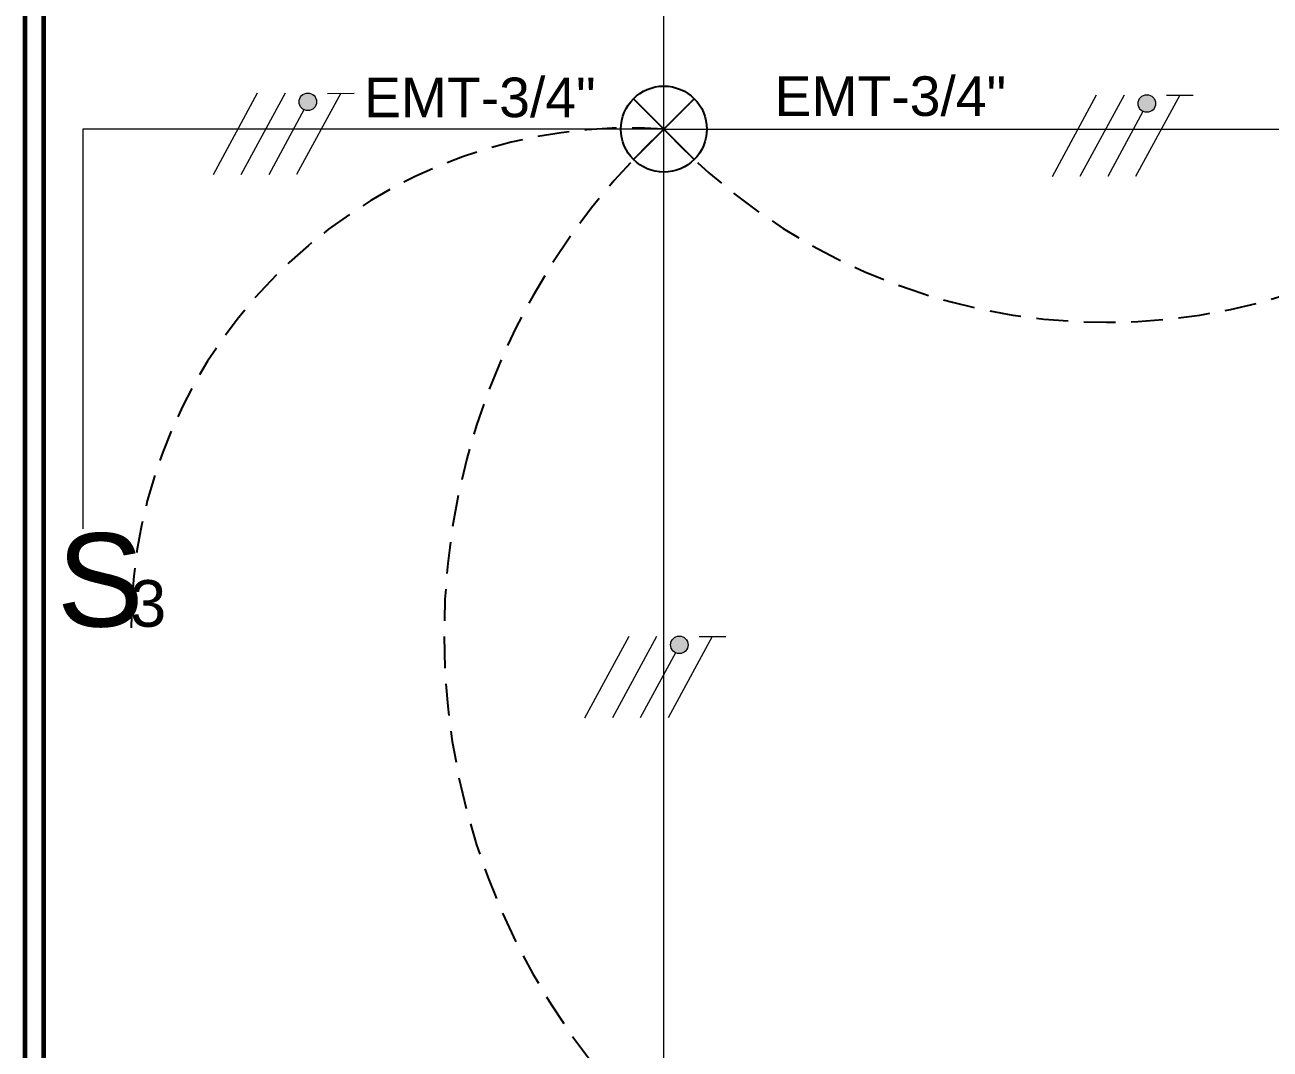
# Model space of a CAD drawing. Header units: metres. Extents: x 29 to 562, y -33 to 369.
# Drawn here: x 79.7 to 89.55, y 189.19 to 197.29 of the extents above; entities that cross this region are included whole.
import ezdxf

# ---------------------------------------------------------------- set-up
doc = ezdxf.new("R2010")
doc.units = ezdxf.units.M
doc.header["$LTSCALE"] = 2
doc.linetypes.add('HIDDEN2', pattern=[0.1875, 0.125, -0.0625])
for name, color, linetype, lineweight in [('A-WALL', 7, 'Continuous', 60), ('Alambrado', 7, 'Continuous', 9), ('Interruptores', 3, 'Continuous', 9), ('S-WALL', 7, 'Continuous', 60), ('TEXTO_ILUMINACION', 7, 'Continuous', 9), ('Tuberia', 1, 'Continuous', 9)]:
    doc.layers.add(name, color=color, linetype=linetype, lineweight=lineweight)
doc.layers.add('E-CABL', color=201, linetype='HIDDEN2')
doc.styles.add('ROMANS', font='arial.ttf')
doc.styles.get("Standard").update_dxf_attribs({"font": 'arial.ttf'})

# ---------------------------------------------------------------- blocks, each defined once
blk = doc.blocks.new('RETIE-LAMPARAS')
for p, q in [((0, 20), (-14.14, 34.14)), ((-14.14, 34.14), (14.14, 5.86)), ((14.14, 34.14), (-14.14, 5.86)), ((0, 20), (14.14, 34.14))]:
    blk.add_line(p, q)
blk.add_circle((0, 20), 20)
blk = doc.blocks.new('Proteccion')
at = {"layer": 'Alambrado', "linetype": 'ByBlock'}
h = blk.add_hatch(color=256, dxfattribs=at)
h.dxf.hatch_style = 1
edge = h.paths.add_edge_path()
edge.add_arc((541.127, 92.917), 0.0755, 0, 360)
for points in [[(540.691, 92.99), (540.311, 92.287)], [(540.931, 92.99), (540.551, 92.288)], [(541.41, 92.99), (541.031, 92.29)], [(541.297, 92.989), (541.526, 92.99)], [(541.094, 92.849), (540.791, 92.289)]]:
    blk.add_lwpolyline(points, dxfattribs=at)
blk.add_circle((541.127, 92.917), 0.0755, dxfattribs=at)
blk = doc.blocks.new('INTERRUPTOR TRIPLE')
at = {"layer": 'Interruptores', "color": 1, "attachment_point": 1}
for s, insert, char_height in [('S', (0, 0.2294), 0.2294), ('3', (0.1801, 0.1142), 0.1147)]:
    blk.add_mtext_dynamic_manual_height_columns(s, width=0.182788, gutter_width=12.5, heights=[0], dxfattribs=dict(at, insert=insert, char_height=char_height))

msp = doc.modelspace()

# ---------------------------------------------------------------- linework, layer by layer
at = {"layer": 'A-WALL'}
msp.add_line((79.7032, 216.1098), (79.7032, 177.1098), dxfattribs=at)
at = {"layer": 'E-CABL'}
for centre, radius, start, end in [((84.4891, 192.5312), 3.9455, 86.10713, 180.10713), ((88.4871, 192.4676), 5.4693, 133, 227), ((88.257, 199.7114), 4.772, 222.82443, 317.17557)]:
    msp.add_arc(centre, radius, start, end, dxfattribs=at)
at = {"layer": 'S-WALL'}
msp.add_line((79.8532, 188.1098), (79.8532, 203.1098), dxfattribs=at)
at = {"layer": 'Tuberia'}
for p, q in [((84.757, 180.4676), (84.757, 212.4676)), ((84.757, 196.4676), (80.1613, 196.4676)), ((80.1613, 196.4676), (80.1613, 193.3058)), ((84.757, 196.4676), (112.757, 196.4676))]:
    msp.add_line(p, q, dxfattribs=at)

# ---------------------------------------------------------------- block references
at = {"xscale": 0.017, "yscale": 0.017, "zscale": 0.017}
msp.add_blockref('RETIE-LAMPARAS', (84.757, 196.1276), dxfattribs=at)
at = {"color": 0, "xscale": 3.215132607539428, "yscale": 3.215132607539428, "zscale": 3.215132607539428}
msp.add_blockref('INTERRUPTOR TRIPLE', (79.956, 192.5334), dxfattribs=at)
at = {"layer": 'Tuberia', "xscale": 0.9187222712515778, "yscale": 0.9187222712515778, "zscale": 0.9187222712515778}
for p in [(-415.2046, 111.3187), (-408.5689, 111.3047), (-412.2663, 107.0235)]:
    msp.add_blockref('Proteccion', p, dxfattribs=at)

# ---------------------------------------------------------------- texts
at = {"layer": 'TEXTO_ILUMINACION', "char_height": 0.31312, "width": 7.462762, "attachment_point": 1, "style": 'ROMANS'}
for insert in [(82.3855, 196.8749), (85.6323, 196.8849)]:
    msp.add_mtext('EMT-3/4"', dxfattribs=dict(at, insert=insert))

doc.saveas('drawing.dxf')
